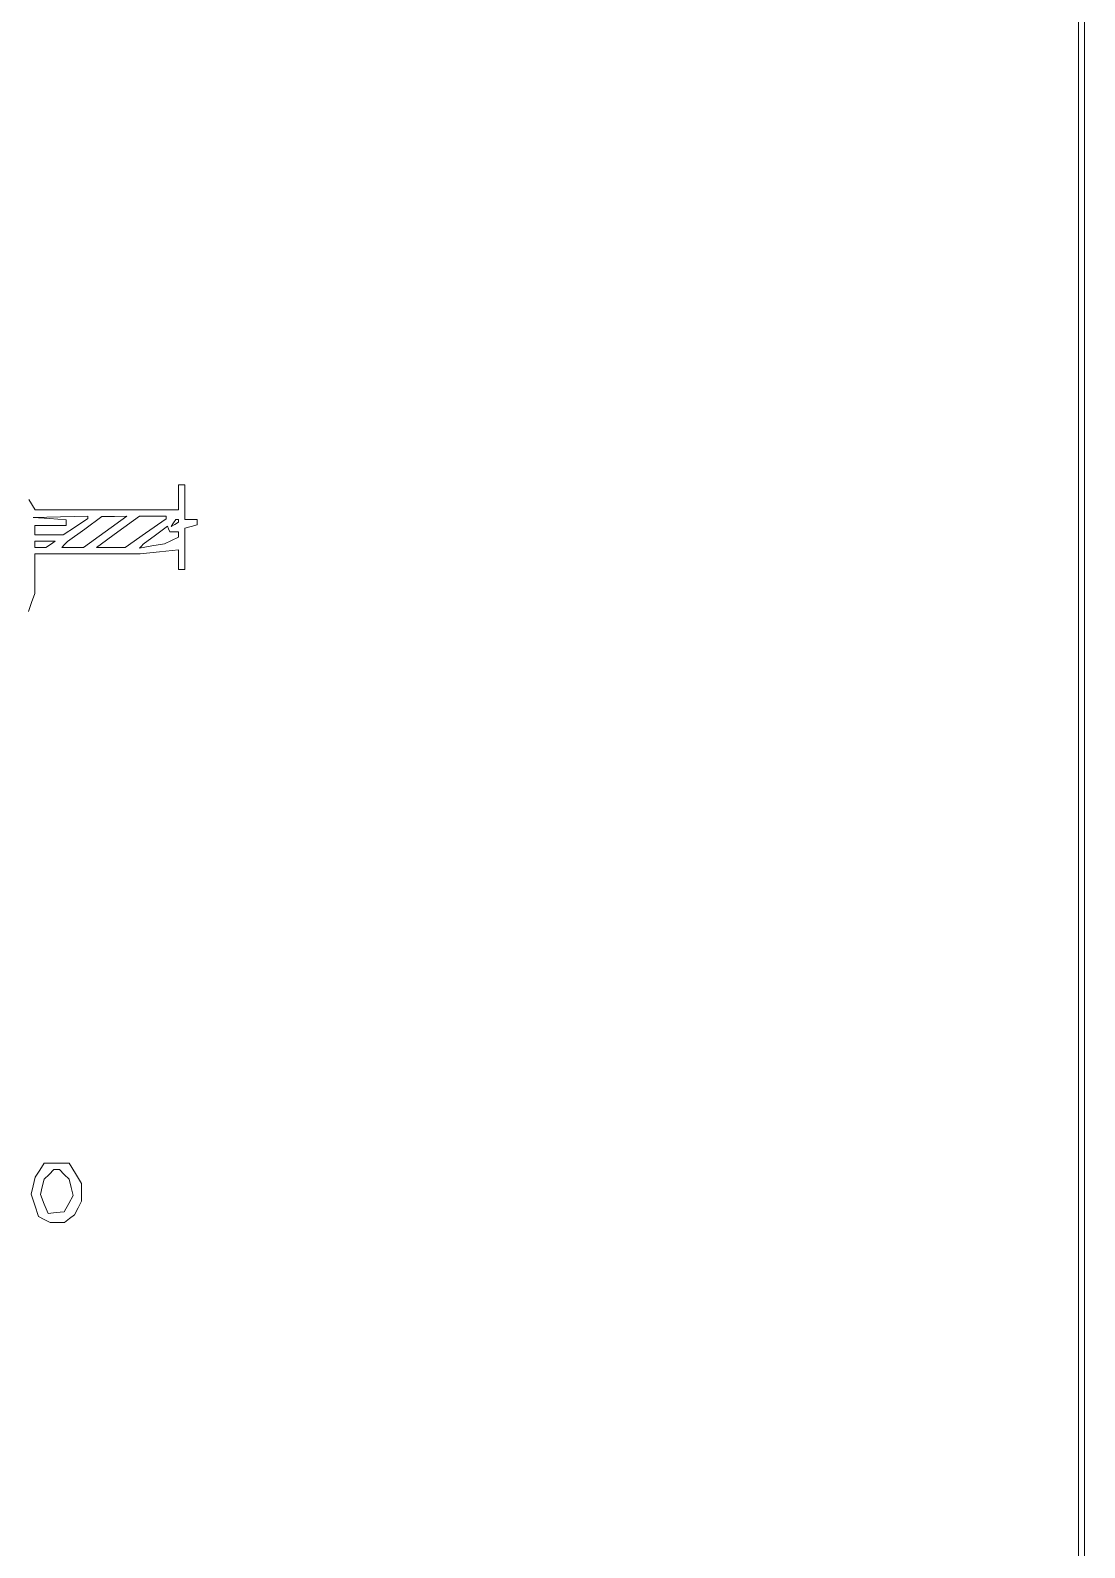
# Paper-space layout 'AN-12-DGE-067' of a CAD drawing. Header units: metres, sheet in millimetres. Extents: x 12 to 193, y 4 to 291.
# Drawn here: x 150.7 to 193.1, y 156.1 to 217.2 of the extents above; entities that cross this region are included whole.
import ezdxf

# ---------------------------------------------------------------- set-up
doc = ezdxf.new("R2010")
doc.units = ezdxf.units.M
doc.layers.add('DGE_CONTORNOS', color=7, linetype='Continuous', lineweight=0)
doc.layers.add('DGE_DATOS', color=7, linetype='Continuous', lineweight=0)

# ---------------------------------------------------------------- blocks, each defined once
blk = doc.blocks.new('LP_REF_DGE_MT_067')
at = {"layer": 'DGE_CONTORNOS'}
for points in [[(30.214, 147.409), (30.214, 25.438), (111.65, 25.438), (193.086, 25.438), (193.086, 147.409), (193.086, 269.381), (111.65, 269.381), (30.214, 269.381)], [(192.835, 176.001), (192.835, 82.873), (118.248, 82.873), (43.661, 82.873), (43.661, 176.001), (43.661, 269.129), (118.248, 269.129), (192.835, 269.129)], [(152.997, 197.572), (152.997, 197.526), (152.497, 197.195), (151.997, 196.864), (151.428, 196.864), (150.86, 196.864), (150.86, 197.052), (150.86, 197.241), (151.489, 197.241), (152.117, 197.241), (152.117, 197.36), (152.117, 197.479), (151.457, 197.525), (150.797, 197.571), (151.897, 197.595), (152.997, 197.618)], [(153.688, 196.99), (152.815, 196.361), (152.378, 196.361), (151.941, 196.361), (152.06, 196.479), (152.18, 196.597), (152.871, 197.102), (153.562, 197.607), (154.061, 197.612), (154.561, 197.618)], [(156.138, 197.565), (156.138, 197.512), (155.316, 196.936), (154.493, 196.361), (153.917, 196.361), (153.341, 196.361), (154.203, 196.99), (155.065, 197.618), (155.602, 197.618), (156.138, 197.618)], [(156.463, 196.99), (156.641, 196.99), (156.641, 196.885), (156.641, 196.781), (156.358, 196.643), (156.076, 196.505), (155.573, 196.422), (155.07, 196.339), (155.148, 196.417), (155.225, 196.495), (155.713, 196.86), (156.201, 197.225), (156.243, 197.108), (156.285, 196.99)], [(156.641, 197.437), (156.641, 197.381), (156.496, 197.292), (156.351, 197.202), (156.441, 197.347), (156.53, 197.492), (156.586, 197.492), (156.641, 197.492)], [(151.489, 196.487), (151.3, 196.365), (151.08, 196.363), (150.86, 196.361), (150.86, 196.487), (150.86, 196.613), (151.269, 196.611), (151.677, 196.609)], [(151.06, 171.32), (150.877, 171.037), (150.794, 170.698), (150.711, 170.359), (150.858, 169.911), (151.006, 169.464), (151.239, 169.339), (151.472, 169.215), (151.763, 169.219), (152.054, 169.223), (152.253, 169.376), (152.453, 169.529), (152.599, 169.803), (152.745, 170.078), (152.745, 170.432), (152.744, 170.786), (152.495, 171.194), (152.246, 171.602), (151.745, 171.602), (151.243, 171.602)], [(152.045, 171.154), (152.242, 170.956), (152.325, 170.628), (152.407, 170.3), (152.227, 169.977), (152.046, 169.654), (151.723, 169.616), (151.399, 169.578), (151.241, 169.96), (151.083, 170.341), (151.16, 170.649), (151.238, 170.956), (151.435, 171.154), (151.632, 171.351), (151.74, 171.351), (151.848, 171.351)]]:
    blk.add_lwpolyline(points, close=True, dxfattribs=at)
blk.add_lwpolyline([(150.605, 193.785), (150.733, 194.149), (150.86, 194.514), (150.86, 195.312), (150.86, 196.11), (152.978, 196.11), (155.096, 196.11), (155.869, 196.191), (156.641, 196.271), (156.641, 195.876), (156.641, 195.481), (156.767, 195.481), (156.893, 195.481), (156.893, 196.31), (156.893, 197.139), (157.144, 197.205), (157.395, 197.27), (157.395, 197.381), (157.395, 197.492), (157.144, 197.492), (156.893, 197.492), (156.893, 198.184), (156.893, 198.875), (156.767, 198.875), (156.641, 198.875), (156.641, 198.372), (156.641, 197.869), (153.761, 197.869), (150.881, 197.869), (150.617, 198.297)], dxfattribs=at)

psp = doc.layouts.new('AN-12-DGE-067')

# ---------------------------------------------------------------- block references
at = {"layer": 'DGE_DATOS'}
psp.add_blockref('LP_REF_DGE_MT_067', (0, 0), dxfattribs=at)

doc.saveas('drawing.dxf')
